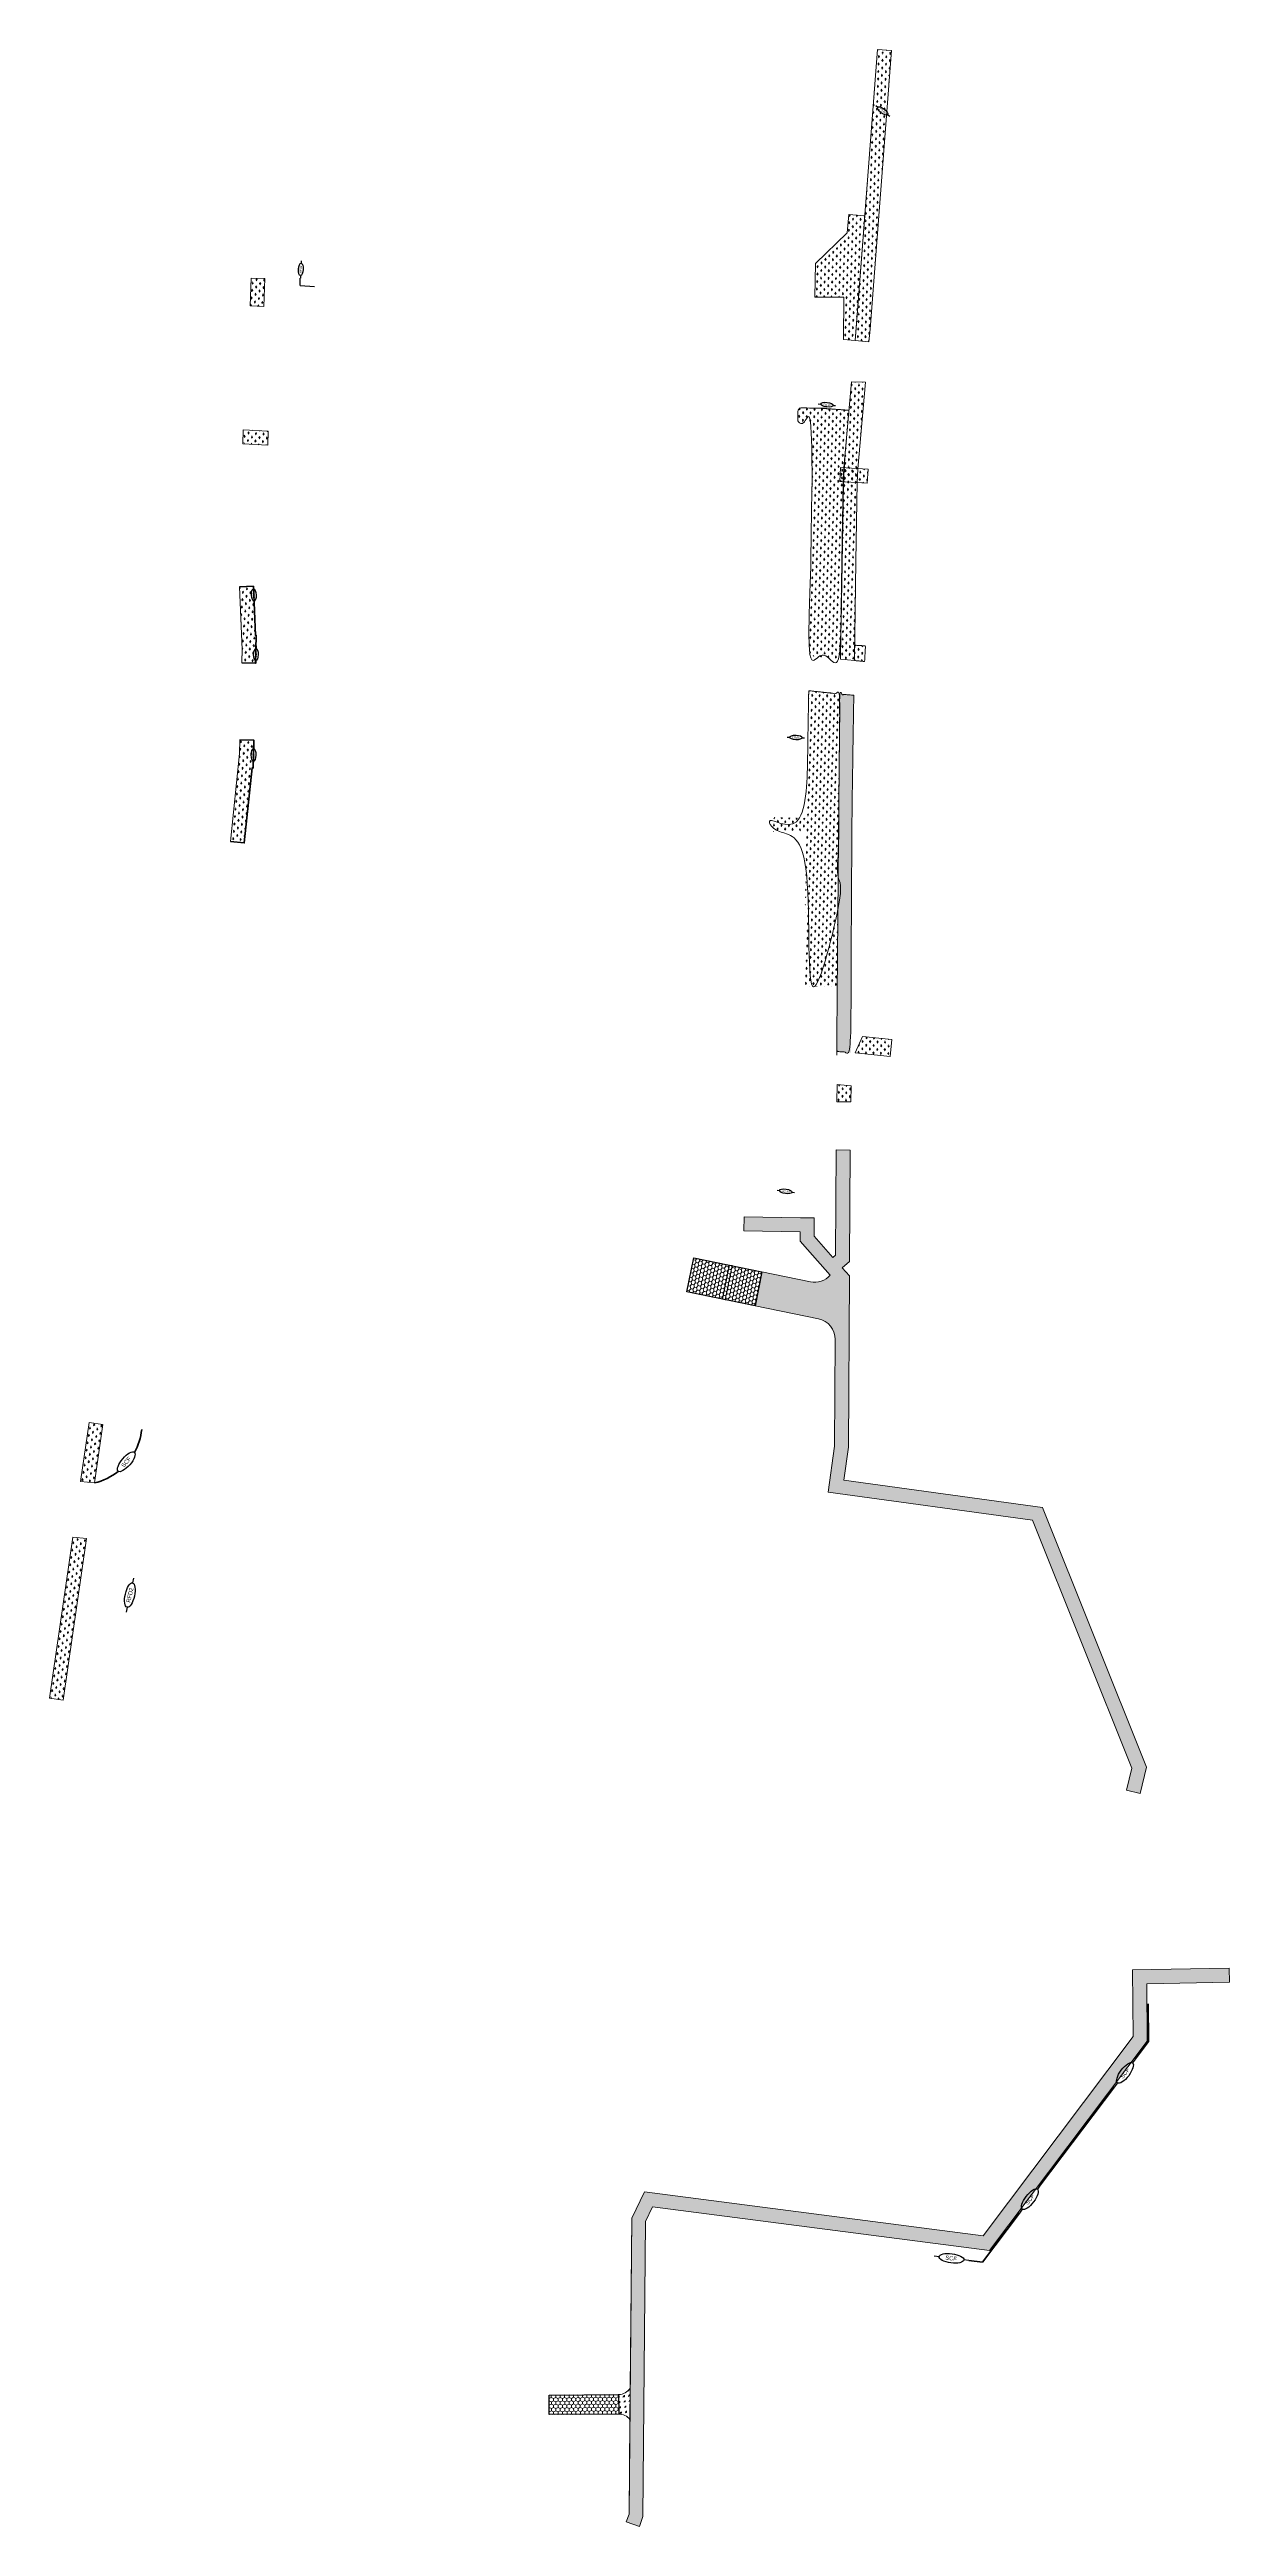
# Model space of a CAD drawing. Extents: x 2536944 to 2538528, y 7112605 to 7129181.
# Drawn here: x 2537492 to 2538340, y 7114896 to 7116676 of the extents above; entities that cross this region are included whole.
import ezdxf

# ---------------------------------------------------------------- set-up
doc = ezdxf.new("R2010")
doc.units = 0
doc.header["$MEASUREMENT"] = 0
for name, color, linetype, lineweight in [('C-SW3P-BSOD-02', 7, 'Continuous', 0), ('C-SW3P-BSOD-03', 7, 'Continuous', 0), ('C-SW3P-BSOD-SS02', 7, 'Continuous', 0), ('C-SW3P-BSOD-SS06', 7, 'Continuous', 0), ('C-SW3P-BSOD-SS08', 7, 'Continuous', 0), ('C-SW3P-EXIT', 7, 'Continuous', 30), ('C-SW3P-RFD-03', 7, 'Continuous', 30), ('C-SW3P-RFD-SS02', 7, 'Continuous', 30), ('C-SW3P-RFD-SS06', 7, 'Continuous', 30), ('C-SW3P-RFD2', 7, 'Continuous', 30), ('C-SW3P-SCFN', 7, 'Continuous', 30), ('C-SW3P-SCFN-SS08', 7, 'Continuous', 0)]:
    doc.layers.add(name, color=color, linetype=linetype, lineweight=lineweight)
doc.styles.add('L80', font='simplex.shx', dxfattribs={"height": 0.006667})

# ---------------------------------------------------------------- blocks, each defined once
blk = doc.blocks.new('*U21')
at = {"layer": 'C-SW3P-RFD2', "lineweight": 30}
for p, q in [((0.1, 12.5), (0.1, 9)), ((-0.1, -9), (-0.1, -12.5))]:
    blk.add_line(p, q, dxfattribs=at)
blk.add_ellipse((0, 0), major_axis=(0.09, 8.99), ratio=0.369951, dxfattribs=at)
at = {"layer": 'C-SW3P-RFD2', "lineweight": 13, "insert": (-1.5, 0), "char_height": 3, "width": 189.698, "attachment_point": 2, "rotation": 89.4432, "style": 'L80'}
blk.add_mtext('\\FBRIDGE.shx;RFD2\\P ', dxfattribs=at)
blk = doc.blocks.new('*U22')
at = {"layer": 'C-SW3P-SCFN', "lineweight": 30}
for p, q in [((0.1, 12.5), (0.1, 9)), ((-0.1, -9), (-0.1, -12.5))]:
    blk.add_line(p, q, dxfattribs=at)
blk.add_ellipse((0, 0), major_axis=(0.09, 8.99), ratio=0.369951, dxfattribs=at)
at = {"layer": 'C-SW3P-SCFN', "lineweight": 13, "insert": (-1.5, -0.2), "char_height": 3, "width": 189.698, "attachment_point": 2, "rotation": 89.4432, "style": 'L80'}
blk.add_mtext('\\FBRIDGE.shx;SCF\\P ', dxfattribs=at)
blk = doc.blocks.new('*U23')
at = {"layer": 'C-SW3P-SCFN', "lineweight": 30}
for p, q in [((0.1, 12.5), (0.1, 9)), ((-0.1, -9), (-0.1, -12.5))]:
    blk.add_line(p, q, dxfattribs=at)
blk.add_ellipse((0, 0), major_axis=(0.09, 8.99), ratio=0.369951, dxfattribs=at)
at = {"layer": 'C-SW3P-SCFN', "lineweight": 13, "insert": (-1.5, -0.2), "char_height": 3, "width": 189.698, "attachment_point": 2, "rotation": 89.4432, "style": 'L80'}
blk.add_mtext('\\FBRIDGE.shx;SCF\\P ', dxfattribs=at)
blk = doc.blocks.new('*U24')
at = {"layer": 'C-SW3P-SCFN', "lineweight": 30}
for p, q in [((0.1, 12.5), (0.1, 9)), ((-0.1, -9), (-0.1, -12.5))]:
    blk.add_line(p, q, dxfattribs=at)
blk.add_ellipse((0, 0), major_axis=(0.09, 8.99), ratio=0.369951, dxfattribs=at)
at = {"layer": 'C-SW3P-SCFN', "lineweight": 13, "insert": (-1.5, -0.2), "char_height": 3, "width": 189.698, "attachment_point": 2, "rotation": 89.4432, "style": 'L80'}
blk.add_mtext('\\FBRIDGE.shx;SCF\\P ', dxfattribs=at)
blk = doc.blocks.new('*U25')
at = {"layer": 'C-SW3P-RFD-SS06'}
for p, q in [((0.1, 12.5), (0.1, 9)), ((-0.1, -9), (-0.1, -12.5))]:
    blk.add_line(p, q, dxfattribs=at)
blk.add_ellipse((0, 0), major_axis=(0.09, 8.99), ratio=0.369951, dxfattribs=at)
at = {"layer": 'C-SW3P-RFD-SS06', "insert": (-1.5, 0), "char_height": 3, "width": 189.698, "attachment_point": 2, "rotation": 89.4432, "style": 'L80'}
blk.add_mtext('\\FBRIDGE.shx;RFD2\\P ', dxfattribs=at)
blk = doc.blocks.new('*U27')
at = {"layer": 'C-SW3P-RFD-03'}
for p, q in [((0.1, 12.5), (0.1, 9)), ((-0.1, -9), (-0.1, -12.5))]:
    blk.add_line(p, q, dxfattribs=at)
blk.add_ellipse((0, 0), major_axis=(0.09, 8.99), ratio=0.369951, dxfattribs=at)
at = {"layer": 'C-SW3P-RFD-03', "insert": (-1.5, 0), "char_height": 3, "width": 189.698, "attachment_point": 2, "rotation": 89.4432, "style": 'L80'}
blk.add_mtext('\\FBRIDGE.shx;RFD2\\P ', dxfattribs=at)
blk = doc.blocks.new('*U28')
at = {"layer": 'C-SW3P-RFD-SS06'}
for p, q in [((0.1, 12.5), (0.1, 9)), ((-0.1, -9), (-0.1, -12.5))]:
    blk.add_line(p, q, dxfattribs=at)
blk.add_ellipse((0, 0), major_axis=(0.09, 8.99), ratio=0.369951, dxfattribs=at)
at = {"layer": 'C-SW3P-RFD-SS06', "insert": (-1.5, 0), "char_height": 3, "width": 189.698, "attachment_point": 2, "rotation": 89.4432, "style": 'L80'}
blk.add_mtext('\\FBRIDGE.shx;RFD2\\P ', dxfattribs=at)
blk = doc.blocks.new('*U29')
at = {"layer": 'C-SW3P-RFD-03'}
for p, q in [((0.1, 12.5), (0.1, 9)), ((-0.1, -9), (-0.1, -12.5))]:
    blk.add_line(p, q, dxfattribs=at)
blk.add_ellipse((0, 0), major_axis=(0.09, 8.99), ratio=0.369951, dxfattribs=at)
at = {"layer": 'C-SW3P-RFD-03', "insert": (-1.5, 0), "char_height": 3, "width": 189.698, "attachment_point": 2, "rotation": 89.4432, "style": 'L80'}
blk.add_mtext('\\FBRIDGE.shx;RFD2\\P ', dxfattribs=at)
blk = doc.blocks.new('*U30')
at = {"layer": 'C-SW3P-RFD-03'}
for p, q in [((0.1, 12.5), (0.1, 9)), ((-0.1, -9), (-0.1, -12.5))]:
    blk.add_line(p, q, dxfattribs=at)
blk.add_ellipse((0, 0), major_axis=(0.09, 8.99), ratio=0.369951, dxfattribs=at)
at = {"layer": 'C-SW3P-RFD-03', "insert": (-1.5, 0), "char_height": 3, "width": 189.698, "attachment_point": 2, "rotation": 89.4432, "style": 'L80'}
blk.add_mtext('\\FBRIDGE.shx;RFD2\\P ', dxfattribs=at)
blk = doc.blocks.new('*U31')
at = {"layer": 'C-SW3P-RFD-SS06'}
for p, q in [((0.1, 12.5), (0.1, 9)), ((-0.1, -9), (-0.1, -12.5))]:
    blk.add_line(p, q, dxfattribs=at)
blk.add_ellipse((0, 0), major_axis=(0.09, 8.99), ratio=0.369951, dxfattribs=at)
at = {"layer": 'C-SW3P-RFD-SS06', "insert": (-1.5, 0), "char_height": 3, "width": 189.698, "attachment_point": 2, "rotation": 89.4432, "style": 'L80'}
blk.add_mtext('\\FBRIDGE.shx;RFD2\\P ', dxfattribs=at)
blk = doc.blocks.new('*U32')
at = {"layer": 'C-SW3P-RFD-SS02'}
for p, q in [((0.1, 12.5), (0.1, 9)), ((-0.1, -9), (-0.1, -12.5))]:
    blk.add_line(p, q, dxfattribs=at)
blk.add_ellipse((0, 0), major_axis=(0.09, 8.99), ratio=0.369951, dxfattribs=at)
at = {"layer": 'C-SW3P-RFD-SS02', "insert": (-1.5, 0), "char_height": 3, "width": 189.698, "attachment_point": 2, "rotation": 89.4432, "style": 'L80'}
blk.add_mtext('\\FBRIDGE.shx;RFD2\\P ', dxfattribs=at)
blk = doc.blocks.new('*U68')
at = {"layer": 'C-SW3P-RFD-03', "lineweight": 13}
for p, q in [((0.1, 12.5), (0.1, 9)), ((-0.1, -9), (-0.1, -12.5))]:
    blk.add_line(p, q, dxfattribs=at)
blk.add_ellipse((0, 0), major_axis=(0.09, 8.99), ratio=0.369951, dxfattribs=at)
at = {"layer": 'C-SW3P-RFD-03', "lineweight": 13, "insert": (-1.5, 0), "char_height": 3, "width": 189.698, "attachment_point": 2, "rotation": 89.4432, "style": 'L80'}
blk.add_mtext('\\FBRIDGE.shx;RFD2\\P ', dxfattribs=at)
blk = doc.blocks.new('*U118')
at = {"layer": 'C-SW3P-SCFN-SS08', "lineweight": 30}
for p, q in [((0.1, 12.5), (0.1, 9)), ((-0.1, -9), (-0.1, -12.5))]:
    blk.add_line(p, q, dxfattribs=at)
blk.add_ellipse((0, 0), major_axis=(0.09, 8.99), ratio=0.369951, dxfattribs=at)
at = {"layer": 'C-SW3P-SCFN-SS08', "lineweight": 30, "insert": (-1.5, -0.2), "char_height": 3, "width": 189.698, "attachment_point": 2, "rotation": 89.4432, "style": 'L80'}
blk.add_mtext('\\FBRIDGE.shx;SCF\\P ', dxfattribs=at)
blk = doc.blocks.new('*U119')
at = {"layer": 'C-SW3P-SCFN-SS08', "lineweight": 30}
for p, q in [((0.1, 12.5), (0.1, 9)), ((-0.1, -9), (-0.1, -12.5))]:
    blk.add_line(p, q, dxfattribs=at)
blk.add_ellipse((0, 0), major_axis=(0.09, 8.99), ratio=0.369951, dxfattribs=at)
at = {"layer": 'C-SW3P-SCFN-SS08', "lineweight": 30, "insert": (-1.5, -0.2), "char_height": 3, "width": 189.698, "attachment_point": 2, "rotation": 89.4432, "style": 'L80'}
blk.add_mtext('\\FBRIDGE.shx;SCF\\P ', dxfattribs=at)
blk = doc.blocks.new('*U120')
at = {"layer": 'C-SW3P-SCFN-SS08', "lineweight": 30}
for p, q in [((0.1, 12.5), (0.1, 9)), ((-0.1, -9), (-0.1, -12.5))]:
    blk.add_line(p, q, dxfattribs=at)
blk.add_ellipse((0, 0), major_axis=(0.09, 8.99), ratio=0.369951, dxfattribs=at)
at = {"layer": 'C-SW3P-SCFN-SS08', "lineweight": 30, "insert": (-1.5, -0.2), "char_height": 3, "width": 189.698, "attachment_point": 2, "rotation": 89.4432, "style": 'L80'}
blk.add_mtext('\\FBRIDGE.shx;SCF\\P ', dxfattribs=at)

msp = doc.modelspace()

# ---------------------------------------------------------------- hatches: boundary and pattern name
at = {"layer": 'C-SW3P-BSOD-02', "lineweight": 13}
h = msp.add_hatch(dxfattribs=at)
h.set_pattern_fill('GRASS', color=256, style=0)
h.set_pattern_definition([(-36.979, (2537913.717, 7115117.2354), (1.06087, -7.528433), [1.008, -4.368]), (91.68084, (2537914.5224, 7115116.629), (-0.0511692, -26.8799513), [1.075725, -33.34747]), (194.36122, (2537914.5224, 7115116.629), (-25.8190806, -7.477264), [1.075725, -33.34747]), (91.68084, (2537915.0529, 7115112.8648), (-0.0511692, -26.8799513), [1.075725, -33.34747]), (-36.979, (2537917.4814, 7115117.766), (1.06087, -7.528433), [1.008, -4.368]), (194.36122, (2537918.28665, 7115117.1595), (-25.8190806, -7.477264), [1.075725, -33.34747])])
h.paths.add_polyline_path([(2537908.9, 7114973), (2537908.3, 7114904.9), (2537906.3, 7114899.5), (2537915.8, 7114896.1), (2537918.3, 7114903.2), (2537920.2, 7115115.3), (2537925.2, 7115125.7), (2538167.5, 7115094.3), (2538280.8, 7115244.8), (2538280.5, 7115286.1), (2538340, 7115287.2), (2538339.9, 7115297.2), (2538270.4, 7115296), (2538270.7, 7115248.1), (2538163, 7115105), (2537919.4, 7115136.5), (2537910.2, 7115117.7), (2537909.1, 7114995.5)])
h = msp.add_hatch(dxfattribs=at)
h.set_pattern_fill('GRASS', color=256, style=0)
h.set_pattern_definition([(-36.98, (2537904.148, 7114989.9437), (1.0609, -7.5284), [1.008, -4.368]), (91.681, (2537904.9534, 7114989.3373), (-0.05117, -26.87995), [1.0757, -33.34747]), (194.361, (2537904.9534, 7114989.3373), (-25.81908, -7.477264), [1.0757, -33.34747]), (91.681, (2537905.4839, 7114985.5731), (-0.05117, -26.87995), [1.0757, -33.3475]), (-36.98, (2537907.9124, 7114990.474), (1.0609, -7.5284), [1.008, -4.368]), (194.361, (2537908.71765, 7114989.8678), (-25.81908, -7.477264), [1.0757, -33.34747])])
h.paths.add_polyline_path([(2537908.9, 7114973), (2537909.1, 7114995.5, -0.252892), (2537900.8, 7114990.9), (2537900.8, 7114990.8), (2537900.9, 7114976.9, -0.235168)])
at = {"layer": 'C-SW3P-BSOD-03', "lineweight": 13}
h = msp.add_hatch(dxfattribs=at)
h.set_pattern_fill('GRASS', color=256, style=0)
h.set_pattern_definition([(-2.02, (2538048.5486, 7116514.2436), (5.18313, -5.5622), [1.008, -4.368]), (126.6395, (2538049.556, 7116514.2081), (15.359869, -22.059212), [1.07572, -33.34747]), (229.3199, (2538049.556, 7116514.2081), (-16.87608, -20.922053), [1.07572, -33.34747]), (126.6395, (2538052.14755, 7116511.427), (15.359869, -22.059212), [1.07572, -33.34747]), (-2.02, (2538051.3297, 7116516.835), (5.18313, -5.5622), [1.008, -4.368]), (229.3199, (2538052.3371, 7116516.7997), (-16.87608, -20.922053), [1.07572, -33.34747])])
h.paths.add_polyline_path([(2538042.3, 7116522), (2538041.9, 7116497.9), (2538062.7, 7116497.8), (2538062.5, 7116467.5), (2538070.8, 7116466.7), (2538077.8, 7116556.2), (2538066.4, 7116557.3), (2538065.1, 7116544.2)])
h = msp.add_hatch(dxfattribs=at)
h.set_pattern_fill('GRASS', color=256, style=0)
h.set_pattern_definition([(-1.9833, (2538030.2606, 7116261.6366), (5.18672, -5.55884), [1.008, -4.368]), (126.67647, (2538031.268, 7116261.6017), (15.374108, -22.04929), [1.07572, -33.34747]), (229.35685, (2538031.268, 7116261.6017), (-16.8625683, -20.932945), [1.07572, -33.34747]), (126.67647, (2538033.8614, 7116258.8223), (15.374108, -22.04929), [1.07572, -33.34747]), (-1.9833, (2538033.04, 7116264.23), (5.18672, -5.55884), [1.008, -4.368]), (229.35685, (2538034.0474, 7116264.1951), (-16.8625683, -20.932945), [1.07572, -33.34747])])
h.paths.add_polyline_path([(2538066.4, 7116416.6), (2538045.6, 7116418.1), (2538029.7, 7116418.3), (2538029.6, 7116408.3), (2538040.5, 7116408.2), (2538037.9, 7116240.1), (2538060.3, 7116237.8), (2538062.8, 7116375.3)])
h = msp.add_hatch(dxfattribs=at)
h.set_pattern_fill('GRASS', color=256, style=0)
h.set_pattern_definition([(-1.983, (2538072.719, 7116244.81), (5.1867, -5.5588), [1.008, -4.368]), (126.676, (2538073.7264, 7116244.7753), (15.37411, -22.04929), [1.0757, -33.3475]), (229.357, (2538073.7264, 7116244.7753), (-16.86257, -20.932945), [1.0757, -33.3475]), (126.676, (2538076.3198, 7116241.9959), (15.37411, -22.04929), [1.0757, -33.3475]), (-1.983, (2538075.4984, 7116247.4035), (5.1867, -5.5588), [1.008, -4.368]), (229.357, (2538076.5058, 7116247.3687), (-16.86257, -20.932945), [1.0757, -33.3475])])
h.paths.add_polyline_path([(2538070.5, 7116247.8), (2538070.3, 7116236.8), (2538077.5, 7116236.1), (2538077.7, 7116236.1), (2538078.3, 7116247.3)])
h = msp.add_hatch(dxfattribs=at)
h.set_pattern_fill('GRASS', color=256, style=0)
h.set_pattern_definition([(-1.9833, (2538048.4536, 7116085.0647), (5.18672, -5.55884), [1.008, -4.368]), (126.6765, (2538049.461, 7116085.0298), (15.374108, -22.04929), [1.07572, -33.34747]), (229.35685, (2538049.461, 7116085.0298), (-16.8625683, -20.932945), [1.07572, -33.34747]), (126.6765, (2538052.0544, 7116082.2504), (15.374108, -22.04929), [1.07572, -33.34747]), (-1.9833, (2538051.233, 7116087.658), (5.18672, -5.55884), [1.008, -4.368]), (229.35685, (2538052.2404, 7116087.6231), (-16.8625683, -20.932945), [1.07572, -33.34747])])
edge = h.paths.add_edge_path()
edge.add_line((2538037.5, 7116215.1), (2538036.9, 7116181.6))
edge.add_ellipse((2538028, 7116181.7), major_axis=(-8.98, 0.29), ratio=0.369951, start_angle=180, end_angle=182.7912, ccw=False)
edge.add_line((2538036.9, 7116181.4), (2538036.9, 7116181.4))
edge.add_ellipse((2538028, 7116181.7), major_axis=(-8.98, 0.29), ratio=0.369951, start_angle=177.9246, end_angle=180, ccw=False)
edge.add_line((2538036.9, 7116181.3), (2538036, 7116123.6))
edge.add_line((2538036, 7116123.6), (2538010.8, 7116124))
edge.add_line((2538010.8, 7116124), (2538010.7, 7116114))
edge.add_line((2538010.7, 7116114), (2538035.9, 7116113.6))
edge.add_line((2538035.9, 7116113.6), (2538034.1, 7116003))
edge.add_line((2538034.1, 7116003), (2538057.9, 7116002.2))
edge.add_line((2538057.9, 7116002.2), (2538059.9, 7116212.7))
edge.add_line((2538059.9, 7116212.7), (2538037.5, 7116215.1))
h = msp.add_hatch(dxfattribs=at)
h.set_pattern_fill('GRASS', color=256, style=0)
h.set_pattern_definition([(-2.02, (2538075.6733, 7115963.179), (5.1831, -5.5622), [1.008, -4.368]), (126.6395, (2538076.6807, 7115963.1432), (15.35987, -22.059212), [1.0757, -33.34747]), (229.32, (2538076.6807, 7115963.1432), (-16.87608, -20.922053), [1.0757, -33.34747]), (126.6395, (2538079.2722, 7115960.3621), (15.35987, -22.059212), [1.0757, -33.34747]), (-2.02, (2538078.4544, 7115965.7703), (5.1831, -5.5622), [1.008, -4.368]), (229.32, (2538079.46175, 7115965.7348), (-16.87608, -20.922053), [1.0757, -33.34747])])
h.paths.add_polyline_path([(2538070.9, 7115954.8), (2538076.2, 7115966.6), (2538097.3, 7115964.5), (2538096.1, 7115952.4)])
h = msp.add_hatch(dxfattribs=at)
h.set_pattern_fill('GRASS', color=256, style=0)
h.set_pattern_definition([(-2.02, (2538055.9707, 7115929.271), (5.1831, -5.5622), [1.008, -4.368]), (126.6395, (2538056.9781, 7115929.23545), (15.35987, -22.05921), [1.0757, -33.3475]), (229.32, (2538056.9781, 7115929.23545), (-16.87608, -20.922053), [1.0757, -33.3475]), (126.6395, (2538059.5697, 7115926.4544), (15.35987, -22.05921), [1.0757, -33.3475]), (-2.02, (2538058.752, 7115931.8626), (5.1831, -5.5622), [1.008, -4.368]), (229.32, (2538059.7592, 7115931.827), (-16.87608, -20.922053), [1.0757, -33.3475])])
h.paths.add_polyline_path([(2538057.7, 7115919.7), (2538057.9, 7115932.2), (2538067.9, 7115931.2), (2538067.7, 7115919.6)])
h = msp.add_hatch(dxfattribs=at)
h.set_pattern_fill('GRASS', color=256, style=0)
h.set_pattern_definition([(-2.0203, (2538054.175, 7115780.6197), (5.18313, -5.562185), [1.008, -4.368]), (126.63947, (2538055.1826, 7115780.58415), (15.3598687, -22.059212), [1.075725, -33.34747]), (229.31986, (2538055.1826, 7115780.58415), (-16.8760803, -20.9220533), [1.075725, -33.34747]), (126.63947, (2538057.7742, 7115777.8031), (15.3598687, -22.059212), [1.075725, -33.34747]), (-2.0203, (2538056.9563, 7115783.211), (5.18313, -5.562185), [1.008, -4.368]), (229.31986, (2538057.9637, 7115783.1757), (-16.8760803, -20.9220533), [1.075725, -33.34747])])
h.paths.add_polyline_path([(2538269.9, 7115441), (2538198.4, 7115619.1), (2538051.5, 7115639.3), (2538056, 7115672.2), (2538056.5, 7115749, 0.358047), (2538044.5, 7115763.8), (2537998.9, 7115773.1), (2538000, 7115778.5), (2538002.8, 7115792.2), (2538003.9, 7115797.6), (2538038.8, 7115790.5, 0.266143), (2538052.9, 7115795.2), (2538036.5, 7115813.6), (2538031.3, 7115819.5), (2538031.4, 7115826.4), (2537990.8, 7115827.1), (2537991, 7115837.1), (2538031.5, 7115836.4), (2538041.5, 7115836.3), (2538041.3, 7115823.2), (2538054.9, 7115807.9), (2538056.8, 7115809.6), (2538057.2, 7115885.3), (2538067.2, 7115885.1), (2538066.8, 7115805.1), (2538061.6, 7115800.5), (2538066.7, 7115794.7), (2538066, 7115671.5), (2538062.8, 7115647.8), (2538205.5, 7115628.2), (2538280.4, 7115441.7), (2538275.7, 7115422.7), (2538266, 7115425.1)])
at = {"layer": 'C-SW3P-BSOD-03', "lineweight": 0}
h = msp.add_hatch(dxfattribs=at)
h.set_pattern_fill('GRASS', color=256, style=0)
h.set_pattern_definition([(-8.18, (2537517.741, 7115669.467), (4.5564, -6.0862), [1.008, -4.368]), (120.4798, (2537518.7386, 7115669.32336), (12.904241, -23.57997), [1.07572, -33.34747]), (223.16, (2537518.7386, 7115669.32336), (-19.023583, -18.990463), [1.07572, -33.34747]), (120.4798, (2537521.0168, 7115666.28025), (12.904241, -23.57997), [1.07572, -33.34747]), (-8.18, (2537520.784, 7115671.745), (4.5564, -6.0862), [1.008, -4.368]), (223.16, (2537521.78174, 7115671.60155), (-19.023583, -18.990463), [1.07572, -33.34747])])
h.paths.add_polyline_path([(2537520.1, 7115689.2), (2537514, 7115646.9), (2537523.9, 7115645.9), (2537530, 7115687.8)])
h = msp.add_hatch(dxfattribs=at)
h.set_pattern_fill('GRASS', color=256, style=0)
h.set_pattern_definition([(-8.18, (2537499.787, 7115544.568), (4.5564, -6.0862), [1.008, -4.368]), (120.4798, (2537500.7849, 7115544.4247), (12.904241, -23.579969), [1.07572, -33.34747]), (223.1602, (2537500.7849, 7115544.4247), (-19.023583, -18.990463), [1.07572, -33.34747]), (120.4798, (2537503.0631, 7115541.3816), (12.904241, -23.579969), [1.07572, -33.34747]), (-8.18, (2537502.8303, 7115546.8463), (4.5564, -6.0862), [1.008, -4.368]), (223.1602, (2537503.828, 7115546.7029), (-19.023583, -18.990463), [1.07572, -33.34747])])
h.paths.add_polyline_path([(2537508.3, 7115607), (2537491.6, 7115491.2), (2537501.5, 7115489.8), (2537518.2, 7115605.9)])
at = {"layer": 'C-SW3P-BSOD-SS02', "lineweight": 13}
h = msp.add_hatch(dxfattribs=at)
h.set_pattern_fill('GRASS', color=256, style=0)
h.set_pattern_definition([(-4.53, (2537630.897, 7116497.793), (4.9347, -5.7837), [1.008, -4.368]), (124.1306, (2537631.902, 7116497.7132), (14.37952, -22.710434), [1.0757, -33.34747]), (226.811, (2537631.902, 7116497.7132), (-17.77575, -20.16326), [1.0757, -33.34747]), (124.1306, (2537634.3693, 7116494.8214), (14.37952, -22.710434), [1.0757, -33.34747]), (-4.53, (2537633.789, 7116500.26), (4.9347, -5.7837), [1.008, -4.368]), (226.811, (2537634.7939, 7116500.1806), (-17.77575, -20.16326), [1.0757, -33.34747])])
h.paths.add_polyline_path([(2537635.8, 7116491.6), (2537636.5, 7116511.6), (2537646.5, 7116511.2), (2537645.8, 7116491.2)])
h = msp.add_hatch(dxfattribs=at)
h.set_pattern_fill('GRASS', color=256, style=0)
h.set_pattern_definition([(-4.53, (2537627.9363, 7116390.0444), (4.9347, -5.7837), [1.008, -4.368]), (124.1306, (2537628.94115, 7116389.9648), (14.37952, -22.710434), [1.0757, -33.34747]), (226.811, (2537628.94115, 7116389.9648), (-17.77575, -20.16326), [1.0757, -33.34747]), (124.1306, (2537631.4085, 7116387.0729), (14.37952, -22.710434), [1.0757, -33.34747]), (-4.53, (2537630.828, 7116392.5117), (4.9347, -5.7837), [1.008, -4.368]), (226.811, (2537631.833, 7116392.4321), (-17.77575, -20.16326), [1.0757, -33.34747])])
h.paths.add_polyline_path([(2537630.6, 7116392.6), (2537630.9, 7116402.6), (2537648.9, 7116401.5), (2537648.5, 7116391.5)])
h = msp.add_hatch(dxfattribs=at)
h.set_pattern_fill('GRASS', color=256, style=0)
h.set_pattern_definition([(-4.53, (2538057.117, 7116362.83), (4.9347, -5.7837), [1.008, -4.368]), (124.1306, (2538058.1218, 7116362.7503), (14.37952, -22.710434), [1.07572, -33.34747]), (226.811, (2538058.1218, 7116362.7503), (-17.77575, -20.16326), [1.07572, -33.34747]), (124.1306, (2538060.5892, 7116359.85846), (14.37952, -22.710434), [1.07572, -33.34747]), (-4.53, (2538060.009, 7116365.297), (4.9347, -5.7837), [1.008, -4.368]), (226.811, (2538061.0137, 7116365.2177), (-17.77575, -20.16326), [1.0757, -33.34747])])
h.paths.add_polyline_path([(2538059.8, 7116365.4), (2538060.4, 7116375.4), (2538080.3, 7116374.2), (2538079.6, 7116364.2)])
at = {"layer": 'C-SW3P-BSOD-SS06', "lineweight": 13}
h = msp.add_hatch(dxfattribs=at)
h.set_pattern_fill('GRASS', color=256, style=0)
h.set_pattern_definition([(-1.9833, (2538080.6396, 7116555.3325), (5.18672, -5.55884), [1.008, -4.368]), (126.6765, (2538081.647, 7116555.2976), (15.374108, -22.04929), [1.07572, -33.34747]), (229.35685, (2538081.647, 7116555.2976), (-16.8625683, -20.932945), [1.07572, -33.34747]), (126.6765, (2538084.2404, 7116552.5182), (15.374108, -22.04929), [1.07572, -33.34747]), (-1.9833, (2538083.419, 7116557.926), (5.18672, -5.55884), [1.008, -4.368]), (229.35685, (2538084.42645, 7116557.891), (-16.8625683, -20.932945), [1.07572, -33.34747])])
h.paths.add_polyline_path([(2538081.6, 7116474.8), (2538096.9, 7116675), (2538086.9, 7116675.8), (2538071.6, 7116475.6), (2538070.8, 7116466.7), (2538080.8, 7116465.8)])
h = msp.add_hatch(dxfattribs=at)
h.set_pattern_fill('GRASS', color=256, style=0)
h.set_pattern_definition([(-1.9833, (2538062.2905, 7116279.079), (5.18672, -5.55884), [1.008, -4.368]), (126.67647, (2538063.2979, 7116279.04406), (15.374108, -22.04929), [1.07572, -33.34747]), (229.35685, (2538063.2979, 7116279.04406), (-16.8625683, -20.932945), [1.07572, -33.34747]), (126.67647, (2538065.8912, 7116276.2646), (15.374108, -22.04929), [1.07572, -33.34747]), (-1.9833, (2538065.07, 7116281.6723), (5.18672, -5.55884), [1.008, -4.368]), (229.35685, (2538066.0773, 7116281.6374), (-16.8625683, -20.932945), [1.07572, -33.34747])])
h.paths.add_polyline_path([(2538062.8, 7116375.3), (2538062.3, 7116365.3), (2538061.4, 7116308.4), (2538060.3, 7116237.8), (2538070.3, 7116236.8), (2538071.4, 7116308.2), (2538072.3, 7116364.6), (2538072.8, 7116374.6), (2538078.2, 7116436.8), (2538068.2, 7116437.1)])
h = msp.add_hatch(dxfattribs=at)
h.set_pattern_fill('GRASS', color=256, style=0)
h.set_pattern_definition([(-1.9833, (2538060.829, 7116061.643), (5.18672, -5.55884), [1.008, -4.368]), (126.67647, (2538061.8366, 7116061.608), (15.374108, -22.04929), [1.07572, -33.34747]), (229.35685, (2538061.8366, 7116061.608), (-16.8625683, -20.932945), [1.07572, -33.34747]), (126.67647, (2538064.43, 7116058.8286), (15.374108, -22.04929), [1.07572, -33.34747]), (-1.9833, (2538063.6086, 7116064.2363), (5.18672, -5.55884), [1.008, -4.368]), (229.35685, (2538064.616, 7116064.2014), (-16.8625683, -20.932945), [1.07572, -33.34747])])
h.paths.add_polyline_path([(2538069.9, 7116211.8), (2538059.9, 7116212.7), (2538058.9, 7116107.5), (2538057.6, 7115956), (2538067.6, 7115955), (2538068.6, 7116128.1)])
at = {"layer": 'C-SW3P-BSOD-SS08', "lineweight": 13}
h = msp.add_hatch(dxfattribs=at)
h.set_pattern_fill('GRASS', color=256, style=0)
h.set_pattern_definition([(-4.529, (2537639.941, 7116239.266), (4.9347, -5.78374), [1.008, -4.368]), (124.1306, (2537640.94594, 7116239.1862), (14.37952, -22.710434), [1.07572, -33.34747]), (226.811, (2537640.94594, 7116239.1862), (-17.775751, -20.163261), [1.07572, -33.34747]), (124.1306, (2537643.4133, 7116236.2943), (14.37952, -22.710434), [1.07572, -33.34747]), (-4.529, (2537642.833, 7116241.733), (4.9347, -5.78374), [1.008, -4.368]), (226.811, (2537643.8378, 7116241.65355), (-17.775751, -20.163261), [1.07572, -33.34747])])
h.paths.add_polyline_path([(2537630.1, 7116244.9), (2537629.8, 7116235.1), (2537639.8, 7116234.8), (2537640.1, 7116245), (2537640.3, 7116254.8), (2537639.7, 7116254.8), (2537638.2, 7116290.1), (2537628.2, 7116289.7)])
h = msp.add_hatch(dxfattribs=at)
h.set_pattern_fill('GRASS', color=256, style=0)
h.set_pattern_definition([(-4.529, (2537602.1075, 7116115.798), (4.9347, -5.78374), [1.008, -4.368]), (124.1306, (2537603.1124, 7116115.7184), (14.37952, -22.710434), [1.07572, -33.34747]), (226.811, (2537603.1124, 7116115.7184), (-17.775751, -20.163261), [1.07572, -33.34747]), (124.1306, (2537605.5797, 7116112.82655), (14.37952, -22.710434), [1.07572, -33.34747]), (-4.529, (2537604.9994, 7116118.2654), (4.9347, -5.78374), [1.008, -4.368]), (226.811, (2537606.00425, 7116118.18576), (-17.775751, -20.163261), [1.07572, -33.34747])])
h.paths.add_polyline_path([(2537628.5, 7116179.8), (2537638.5, 7116179.6), (2537638.1, 7116159.6), (2537637.3, 7116159.6), (2537631.6, 7116105.7), (2537621.7, 7116106.8), (2537628.3, 7116170)])
at = {"layer": 'C-SW3P-EXIT', "lineweight": 13}
h = msp.add_hatch(dxfattribs=at)
h.set_pattern_fill('HONEY', color=256, style=0)
h.set_pattern_definition([(348.476, (2537963.479, 7115778.353), (-5.9819, -5.312), [1.6, -3.2]), (411.9105, (2537965.0467, 7115778.0333), (-5.981863, -5.311997), [1.78885, -19.6774]), (465.0406, (2537966.1502, 7115779.4412), (-3.424596, 7.229948), [1.78885, -19.6774]), (528.476, (2537965.686, 7115781.169), (-3.4246, 7.22995), [1.6, -3.2]), (231.9105, (2537964.1182, 7115781.4884), (-7.260497, -11.58297), [1.78885, -19.6774]), (285.0406, (2537963.0147, 7115780.0805), (-3.424596, 7.229948), [1.78885, -19.6774]), (348.476, (2537964.118, 7115781.4884), (-5.9819, -5.312), [1.6, -3.2]), (411.9105, (2537965.686, 7115781.1688), (-5.981863, -5.311997), [1.78885, -19.6774]), (348.476, (2537966.15, 7115779.441), (-5.9819, -5.312), [0.8, -4]), (348.476, (2537962.231, 7115780.2404), (-5.9819, -5.312), [0.8, -4]), (411.9105, (2537963.0147, 7115780.0805), (-5.981863, -5.311997), [1.78885, -19.6774]), (465.0406, (2537964.1182, 7115781.4884), (-3.424596, 7.229948), [1.78885, -19.6774]), (285.0406, (2537963.654, 7115783.216), (-3.424596, 7.229948), [1.78885, -19.6774]), (528.476, (2537966.934, 7115779.2814), (-3.4246, 7.22995), [0.8, -4]), (231.9105, (2537966.1502, 7115779.4412), (-7.260497, -11.58297), [1.78885, -19.6774]), (285.0406, (2537965.0467, 7115778.0333), (-3.424596, 7.229948), [1.78885, -19.6774]), (411.9105, (2537962.3754, 7115776.945), (-5.981863, -5.311997), [1.78885, -19.6774]), (465.0406, (2537963.4789, 7115778.353), (-3.424596, 7.229948), [1.78885, -19.6774]), (528.476, (2537963.015, 7115780.0805), (-3.4246, 7.22995), [0.8, -4]), (231.9105, (2537966.7895, 7115782.5767), (-7.260497, -11.58297), [1.78885, -19.6774]), (285.0406, (2537965.686, 7115781.1688), (-3.424596, 7.229948), [1.78885, -19.6774]), (348.476, (2537966.7895, 7115782.577), (-5.9819, -5.312), [0.8, -4]), (528.476, (2537963.654, 7115783.216), (-3.4246, 7.22995), [0.8, -4])])
h.paths.add_polyline_path([(2537954.9, 7115807.6), (2537949.9, 7115783.1), (2537998.9, 7115773.1), (2538003.9, 7115797.6)])
h = msp.add_hatch(dxfattribs=at)
h.set_pattern_fill('HONEY', color=256, style=0)
h.set_pattern_definition([(90.471, (2537842.8073, 7114988.7054), (6.4393, -4.7472), [1.6, -3.2]), (153.9062, (2537842.7942, 7114990.3053), (6.439266, -4.747194), [1.78885, -19.6774]), (207.0363, (2537841.1876, 7114991.0922), (-6.3603, -4.85248), [1.78885, -19.6774]), (270.471, (2537839.594, 7114990.279), (-6.3603, -4.8525), [1.6, -3.2]), (-26.0938, (2537839.6074, 7114988.6791), (12.83905, -4.69455), [1.78885, -19.6774]), (27.0363, (2537841.214, 7114987.8923), (-6.3603, -4.85248), [1.78885, -19.6774]), (90.471, (2537839.6074, 7114988.679), (6.43927, -4.7472), [1.6, -3.2]), (153.9062, (2537839.5943, 7114990.279), (6.439266, -4.747194), [1.78885, -19.6774]), (90.471, (2537841.1876, 7114991.092), (6.43927, -4.7472), [0.8, -4]), (90.471, (2537841.2206, 7114987.092), (6.4393, -4.7472), [0.8, -4]), (153.9062, (2537841.214, 7114987.8923), (6.439266, -4.747194), [1.78885, -19.6774]), (207.0363, (2537839.6074, 7114988.6791), (-6.3603, -4.85248), [1.78885, -19.6774]), (27.0363, (2537838.0141, 7114987.866), (-6.3603, -4.85248), [1.78885, -19.6774]), (270.471, (2537841.181, 7114991.892), (-6.3603, -4.8525), [0.8, -4]), (-26.0938, (2537841.1876, 7114991.0922), (12.83905, -4.69455), [1.78885, -19.6774]), (27.0363, (2537842.7942, 7114990.3053), (-6.3603, -4.85248), [1.78885, -19.6774]), (153.9062, (2537844.4139, 7114987.9186), (6.439266, -4.747194), [1.78885, -19.6774]), (207.0363, (2537842.8073, 7114988.7054), (-6.3603, -4.85248), [1.78885, -19.6774]), (270.471, (2537841.214, 7114987.892), (-6.3603, -4.8525), [0.8, -4]), (-26.0938, (2537837.9878, 7114991.0658), (12.83905, -4.69455), [1.78885, -19.6774]), (27.0363, (2537839.5943, 7114990.279), (-6.3603, -4.85248), [1.78885, -19.6774]), (90.471, (2537837.988, 7114991.066), (6.43927, -4.7472), [0.8, -4]), (270.471, (2537838.014, 7114987.866), (-6.3603, -4.8525), [0.8, -4])])
h.paths.add_polyline_path([(2537850.8, 7114990.5), (2537850.9, 7114976.5), (2537900.9, 7114976.9), (2537900.8, 7114990.9)])

# ---------------------------------------------------------------- linework, layer by layer
at = {"layer": 'C-SW3P-BSOD-02', "lineweight": 13}
for p, q in [((2538270.4, 7115296), (2538339.9, 7115297.2)), ((2538270.4, 7115296), (2538270.7, 7115248.1)), ((2538339.9, 7115297.2), (2538340, 7115287.2)), ((2538280.5, 7115286.1), (2538340, 7115287.2)), ((2538280.5, 7115286.1), (2538280.8, 7115244.8)), ((2538270.7, 7115248.1), (2538163, 7115105)), ((2538280.8, 7115244.8), (2538167.5, 7115094.3)), ((2537910.2, 7115117.7), (2537919.4, 7115136.5)), ((2538163, 7115105), (2537919.4, 7115136.5)), ((2537908.3, 7114904.9), (2537910.2, 7115117.7)), ((2537918.3, 7114903.2), (2537920.2, 7115115.3)), ((2537920.2, 7115115.3), (2537925.2, 7115125.7)), ((2538167.5, 7115094.3), (2537925.2, 7115125.7)), ((2537900.8, 7114990.9), (2537900.8, 7114990.8))]:
    msp.add_line(p, q, dxfattribs=at)
at = {"layer": 'C-SW3P-BSOD-02', "lineweight": 0, "flags": 128}
msp.add_lwpolyline([(2537908.9, 7114973), (2537908.3, 7114904.9), (2537906.3, 7114899.5), (2537915.8, 7114896.1), (2537918.3, 7114903.2), (2537920.2, 7115115.3), (2537925.2, 7115125.7), (2538167.5, 7115094.3), (2538280.8, 7115244.8), (2538280.5, 7115286.1), (2538340, 7115287.2), (2538339.9, 7115297.2), (2538270.4, 7115296), (2538270.7, 7115248.1), (2538163, 7115105), (2537919.4, 7115136.5), (2537910.2, 7115117.7), (2537909.1, 7114995.5)], close=True, dxfattribs=at)
msp.add_lwpolyline([(2537908.9, 7114973), (2537909.1, 7114995.5, -0.252892), (2537900.8, 7114990.9), (2537900.8, 7114990.8), (2537900.9, 7114976.9, -0.235168)], format="xyb", close=True, dxfattribs=at)
at = {"layer": 'C-SW3P-BSOD-02', "lineweight": 13, "flags": 128}
msp.add_lwpolyline([(2537918.3, 7114903.2), (2537915.8, 7114896.1), (2537906.3, 7114899.5), (2537908.3, 7114904.9)], dxfattribs=at)
at = {"layer": 'C-SW3P-BSOD-02', "lineweight": 13}
msp.add_arc((2537900.7, 7115000.9), 10, 270.4713, 327.2396, dxfattribs=at)
at = {"layer": 'C-SW3P-BSOD-02', "lineweight": 13, "extrusion": (0, 0, -1)}
msp.add_arc((-2537901, 7114966.9), 10, 89.5287, 142.4635, dxfattribs=at)
at = {"layer": 'C-SW3P-BSOD-03', "lineweight": 13}
msp.add_line((2538043.1, 7116418.1), (2538050.6, 7116418), dxfattribs=at)
at = {"layer": 'C-SW3P-BSOD-03', "lineweight": 13, "flags": 128}
for points in [[(2538042.3, 7116522), (2538041.9, 7116497.9), (2538062.7, 7116497.8), (2538062.5, 7116467.5), (2538070.8, 7116466.7), (2538077.8, 7116556.2), (2538066.4, 7116557.3), (2538065.1, 7116544.2)], [(2538070.9, 7115954.8), (2538076.2, 7115966.6), (2538097.3, 7115964.5), (2538096.1, 7115952.4)], [(2538057.7, 7115919.7), (2538057.9, 7115932.2), (2538067.9, 7115931.2), (2538067.7, 7115919.6)], [(2537520.1, 7115689.2), (2537514, 7115646.9), (2537523.9, 7115645.9), (2537530, 7115687.8)], [(2537514, 7115646.9), (2537523.9, 7115645.9), (2537530, 7115687.8), (2537520.1, 7115689.2)], [(2537508.3, 7115607), (2537491.6, 7115491.2), (2537501.5, 7115489.8), (2537518.2, 7115605.9)], [(2537491.6, 7115491.2), (2537501.5, 7115489.8), (2537518.2, 7115605.9), (2537508.3, 7115607)]]:
    msp.add_lwpolyline(points, close=True, dxfattribs=at)
msp.add_lwpolyline([(2538269.9, 7115441), (2538198.4, 7115619.1), (2538051.5, 7115639.3), (2538056, 7115672.2), (2538056.5, 7115749, 0.358047), (2538044.5, 7115763.8), (2537998.9, 7115773.1), (2538000, 7115778.5), (2538002.8, 7115792.2), (2538003.9, 7115797.6), (2538038.8, 7115790.5, 0.266143), (2538052.9, 7115795.2), (2538036.5, 7115813.6), (2538031.3, 7115819.5), (2538031.4, 7115826.4), (2537990.8, 7115827.1), (2537991, 7115837.1), (2538031.5, 7115836.4), (2538041.5, 7115836.3), (2538041.3, 7115823.2), (2538054.9, 7115807.9), (2538056.8, 7115809.6), (2538057.2, 7115885.3), (2538067.2, 7115885.1), (2538066.8, 7115805.1), (2538061.6, 7115800.5), (2538066.7, 7115794.7), (2538066, 7115671.5), (2538062.8, 7115647.8), (2538205.5, 7115628.2), (2538280.4, 7115441.7), (2538275.7, 7115422.7), (2538266, 7115425.1)], format="xyb", close=True, dxfattribs=at)
at = {"layer": 'C-SW3P-BSOD-03', "lineweight": 13}
for points in [[(2538066.4, 7116416.6), (2538045.6, 7116418.1), (2538029.7, 7116418.3), (2538029.6, 7116408.3), (2538040.5, 7116408.2), (2538037.9, 7116240.1), (2538060.3, 7116237.8), (2538062.8, 7116375.3), (2538066.4, 7116416.6)], [(2538070.5, 7116247.8), (2538070.3, 7116236.8), (2538077.5, 7116236.1), (2538077.7, 7116236.1), (2538078.3, 7116247.3), (2538070.5, 7116247.8)]]:
    msp.add_open_spline(points, degree=1, dxfattribs=at)
msp.add_rational_spline([(2538037.5, 7116215.1), (2538037.2, 7116198.3), (2538036.9, 7116181.6), (2538036.9, 7116181.5), (2538036.9, 7116181.4), (2538036.9, 7116181.4), (2538036.9, 7116181.4), (2538036.9, 7116181.3), (2538036.9, 7116181.3), (2538036.5, 7116152.4), (2538036, 7116123.6), (2538023.4, 7116123.8), (2538010.8, 7116124), (2538010.8, 7116119), (2538010.7, 7116114), (2538023.3, 7116113.8), (2538035.9, 7116113.6), (2538035, 7116058.3), (2538034.1, 7116003), (2538046, 7116002.6), (2538057.9, 7116002.2), (2538058.9, 7116107.5), (2538059.9, 7116212.7), (2538048.7, 7116213.9), (2538037.5, 7116215.1)], [1, 1, 1, 0.99970335768, 1, 1, 1, 0.999835994899, 1, 1, 1, 1, 1, 1, 1, 1, 1, 1, 1, 1, 1, 1, 1, 1, 1], degree=2, knots=[0, 0, 0, 0.2, 0.2, 0.4, 0.4, 0.6, 0.6, 0.8, 0.8, 0.825, 0.825, 0.85, 0.85, 0.875, 0.875, 0.9, 0.9, 0.925, 0.925, 0.95, 0.95, 0.975, 0.975, 1, 1, 1], dxfattribs=at)
at = {"layer": 'C-SW3P-BSOD-SS02', "lineweight": 13, "flags": 128}
for points in [[(2537635.8, 7116491.6), (2537636.5, 7116511.6), (2537646.5, 7116511.2), (2537645.8, 7116491.2)], [(2537630.6, 7116392.6), (2537630.9, 7116402.6), (2537648.9, 7116401.5), (2537648.5, 7116391.5)], [(2538059.8, 7116365.4), (2538060.4, 7116375.4), (2538080.3, 7116374.2), (2538079.6, 7116364.2)]]:
    msp.add_lwpolyline(points, close=True, dxfattribs=at)
at = {"layer": 'C-SW3P-BSOD-SS06', "lineweight": 13, "flags": 128}
for points in [[(2538081.6, 7116474.8), (2538096.9, 7116675), (2538086.9, 7116675.8), (2538071.6, 7116475.6), (2538070.8, 7116466.7), (2538080.8, 7116465.8)], [(2538062.8, 7116375.3), (2538062.3, 7116365.3), (2538061.4, 7116308.4), (2538060.3, 7116237.8), (2538070.3, 7116236.8), (2538071.4, 7116308.2), (2538072.3, 7116364.6), (2538072.8, 7116374.6), (2538078.2, 7116436.8), (2538068.2, 7116437.1)]]:
    msp.add_lwpolyline(points, close=True, dxfattribs=at)
at = {"layer": 'C-SW3P-BSOD-SS06', "lineweight": 13}
msp.add_open_spline([(2538069.9, 7116211.8), (2538059.9, 7116212.7), (2538058.9, 7116107.5), (2538057.6, 7115956), (2538067.6, 7115955), (2538068.6, 7116128.1), (2538069.9, 7116211.8)], degree=1, dxfattribs=at)
at = {"layer": 'C-SW3P-BSOD-SS08', "lineweight": 13}
for p, q in [((2537638.2, 7116290.1), (2537628.2, 7116289.7)), ((2537630.1, 7116244.7), (2537628.2, 7116289.7)), ((2537639.7, 7116254.8), (2537638.2, 7116290.1)), ((2537631.6, 7116105.7), (2537621.7, 7116106.8))]:
    msp.add_line(p, q, dxfattribs=at)
at = {"layer": 'C-SW3P-BSOD-SS08', "lineweight": 13, "flags": 128}
for points in [[(2537640.1, 7116245), (2537640.3, 7116254.8), (2537639.7, 7116254.8)], [(2537630.1, 7116244.9), (2537629.8, 7116235.1), (2537639.8, 7116234.8), (2537640.1, 7116245)]]:
    msp.add_lwpolyline(points, dxfattribs=at)
msp.add_lwpolyline([(2537628.5, 7116179.8), (2537638.5, 7116179.6), (2537638.1, 7116159.6), (2537637.3, 7116159.6), (2537631.6, 7116105.7), (2537621.7, 7116106.8), (2537628.3, 7116170)], close=True, dxfattribs=at)
at = {"layer": 'C-SW3P-EXIT', "lineweight": 30, "flags": 128}
for points in [[(2537954.9, 7115807.6), (2538003.9, 7115797.6), (2537998.9, 7115773.1), (2537949.9, 7115783.1)], [(2537850.8, 7114990.5), (2537900.8, 7114990.9), (2537900.9, 7114976.9), (2537850.9, 7114976.5)]]:
    msp.add_lwpolyline(points, close=True, dxfattribs=at)
at = {"layer": 'C-SW3P-EXIT', "lineweight": 13, "flags": 128}
msp.add_lwpolyline([(2537977.5, 7115777.5), (2537982.5, 7115802), (2537980.6, 7115802.4), (2537975.6, 7115777.9), (2537977.5, 7115777.5)], dxfattribs=at)
at = {"layer": 'C-SW3P-RFD-SS02'}
for q in [(2537671.9, 7116511.6), (2537682.1, 7116505.6)]:
    msp.add_line((2537671.8, 7116506.2), q, dxfattribs=at)
at = {"layer": 'C-SW3P-SCFN', "lineweight": 40, "flags": 128}
for points in [[(2538281.6, 7115271.6), (2538281.8, 7115244.5), (2538272.4, 7115232)], [(2538257.3, 7115212), (2538204, 7115141.3)], [(2538189, 7115121.3), (2538162.4, 7115085.9), (2538152.5, 7115087.2)]]:
    msp.add_lwpolyline(points, dxfattribs=at)
at = {"layer": 'C-SW3P-SCFN', "lineweight": 40}
for start, end in [(331.2559, 353.5402), (283.2885, 307.9719)]:
    msp.add_arc((2537513.7, 7115689.2), 44.5, start, end, dxfattribs=at)
at = {"layer": 'C-SW3P-SCFN', "lineweight": 30}
msp.add_ellipse((2537546.8, 7115661.1), major_axis=(5.87, 6.81), ratio=0.369951, dxfattribs=at)
at = {"layer": 'C-SW3P-SCFN-SS08', "lineweight": 40, "flags": 128}
for points in [[(2537628.2, 7116289.7), (2537638.2, 7116290.1), (2537639.7, 7116254.8), (2537640.3, 7116254.8), (2537639.8, 7116234.8), (2537629.8, 7116235.1)], [(2537628.5, 7116179.8), (2537638.5, 7116179.6), (2537638.1, 7116159.6), (2537637.3, 7116159.6), (2537631.6, 7116105.7), (2537621.7, 7116106.8)]]:
    msp.add_lwpolyline(points, dxfattribs=at)

# ---------------------------------------------------------------- block references
at = {"layer": 'C-SW3P-RFD-03'}
for name, p, xscale, yscale, zscale, rotation in [('*U30', (2538090.7, 7116631.7), 0.5, 0.5, 0.5, 53.51893312820516), ('*U27', (2538028.3, 7116181.5), 0.5, 0.5, 0.5, 88.69414619041807), ('*U29', (2538021, 7115855.4), 0.4999999999999999, 0.4999999999999999, 0.4999999999999999, 82.41680146878969)]:
    msp.add_blockref(name, p, dxfattribs=dict(at, xscale=xscale, yscale=yscale, zscale=zscale, rotation=rotation))
at = {"layer": 'C-SW3P-RFD-03', "lineweight": 13, "xscale": 0.5000000000000002, "yscale": 0.5000000000000002, "zscale": 0.5000000000000002, "rotation": 84.42286327800107}
msp.add_blockref('*U68', (2538050.6, 7116420.6), dxfattribs=at)
at = {"layer": 'C-SW3P-RFD-SS02', "xscale": 0.5000000000000001, "yscale": 0.5000000000000001, "zscale": 0.5000000000000001, "rotation": 357.5169213363645}
msp.add_blockref('*U32', (2537672.3, 7116517.8), dxfattribs=at)
at = {"layer": 'C-SW3P-RFD-SS06'}
for name, p, xscale, yscale, zscale, rotation in [('*U25', (2538090.7, 7116631.7), 0.5000000000000001, 0.5000000000000001, 0.5000000000000001, 53.51893312820516), ('*U31', (2538050.6, 7116420.6), 0.5000000000000002, 0.5000000000000002, 0.5000000000000002, 84.42286327800107), ('*U28', (2538028.3, 7116181.5), 0.5000000000000001, 0.5000000000000001, 0.5000000000000001, 88.69414619041807)]:
    msp.add_blockref(name, p, dxfattribs=dict(at, xscale=xscale, yscale=yscale, zscale=zscale, rotation=rotation))
at = {"layer": 'C-SW3P-RFD2', "lineweight": 13, "rotation": 348.0125349676694}
msp.add_blockref('*U21', (2537549.4, 7115565.3), dxfattribs=at)
at = {"layer": 'C-SW3P-SCFN', "lineweight": 13}
for name, p, rotation in [('*U24', (2538264.9, 7115222), 323.5777873588633), ('*U23', (2538196.5, 7115131.3), 323.5777873589126), ('*U22', (2538140.1, 7115088.8), 263.1886206991739)]:
    msp.add_blockref(name, p, dxfattribs=dict(at, rotation=rotation))
at = {"layer": 'C-SW3P-SCFN-SS08', "lineweight": 30}
for name, p, xscale, yscale, zscale, rotation in [('*U118', (2537638.5, 7116283.8), 0.4999999999999999, 0.4999999999999999, 0.4999999999999999, 2.891494030478967), ('*U119', (2537640, 7116241.1), 0.4999999999999998, 0.4999999999999998, 0.4999999999999998, 359.212496102652), ('*U120', (2537638.3, 7116168.9), 0.4999999999999998, 0.4999999999999998, 0.4999999999999998, 359.212496102652)]:
    msp.add_blockref(name, p, dxfattribs=dict(at, xscale=xscale, yscale=yscale, zscale=zscale, rotation=rotation))

# ---------------------------------------------------------------- texts
at = {"layer": 'C-SW3P-SCFN', "lineweight": 13, "insert": (2537545.6, 7115661.9), "char_height": 3, "width": 189.698, "attachment_point": 2, "rotation": 49.2263, "style": 'L80'}
msp.add_mtext('\\FBRIDGE.shx;SCF\\P ', dxfattribs=at)

doc.saveas('drawing.dxf')
